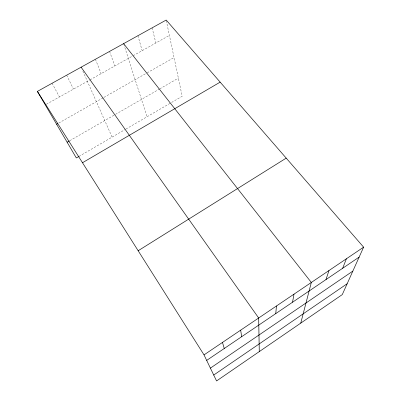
<?xml version="1.0" encoding="UTF-8"?>
<svg xmlns="http://www.w3.org/2000/svg" width="401" height="401" viewBox="0 0 401 401"><rect width="100%" height="100%" fill="white"/><g stroke="black" fill="none" stroke-linecap="round" stroke-linejoin="round"><path stroke-width="0.3" stroke-dasharray="2 1.5" d="M78.947 156.435L125.413 129.358M125.939 129.052L170.55 103.057M171.608 102.44L182.179 96.28L166.31 20.641M69.759 140.696L114.942 114.676M115.478 114.365L159.217 89.177M159.753 88.872L178.375 78.145M58.757 123.047L103.443 97.664M103.984 97.353L146.656 73.112M147.177 72.817L174.054 57.549M46.366 104.275L89.493 80.135M90.019 79.839L132.586 56.015M133.117 55.714L169.407 35.403M52.1 83.253L59.438 96.957M66.671 75.177L73.468 89.102M82.862 71.142L112.09 137.122M95.408 59.263L101.147 73.609M109.578 51.413L114.801 65.964M123.804 44.225L147.022 116.766M137.939 35.699L142.149 50.656M152.129 27.839L155.844 42.997"/><path stroke-width="0.6" d="M275.768 313.592L276.444 306.003M292.54 302.234L293.998 294.154M300.76 323.116L311.331 282.454L123.613 43.634M325.983 279.572L328.975 270.545M342.66 268.274L346.399 258.78M363.612 247.161L342.274 294.605L216.56 380.95L204.024 354.89L37.388 91.403L166.189 20.05L363.612 247.161L204.024 354.89M213.718 375.04L347.156 283.748M210.39 368.118L352.845 271.101M206.68 360.404L359.136 257.111M138.16 250.74L286.214 158.124M82.496 162.726L220.154 82.135M78.947 156.435L76.335 157.954L37.388 91.403M67.122 142.21L69.233 140.997M56.621 124.26L57.689 123.653M81.107 67.183L258.675 317.998L259.277 351.612M222.47 342.439L224.264 348.489M240.685 330.143L241.638 336.72"/></g></svg>
